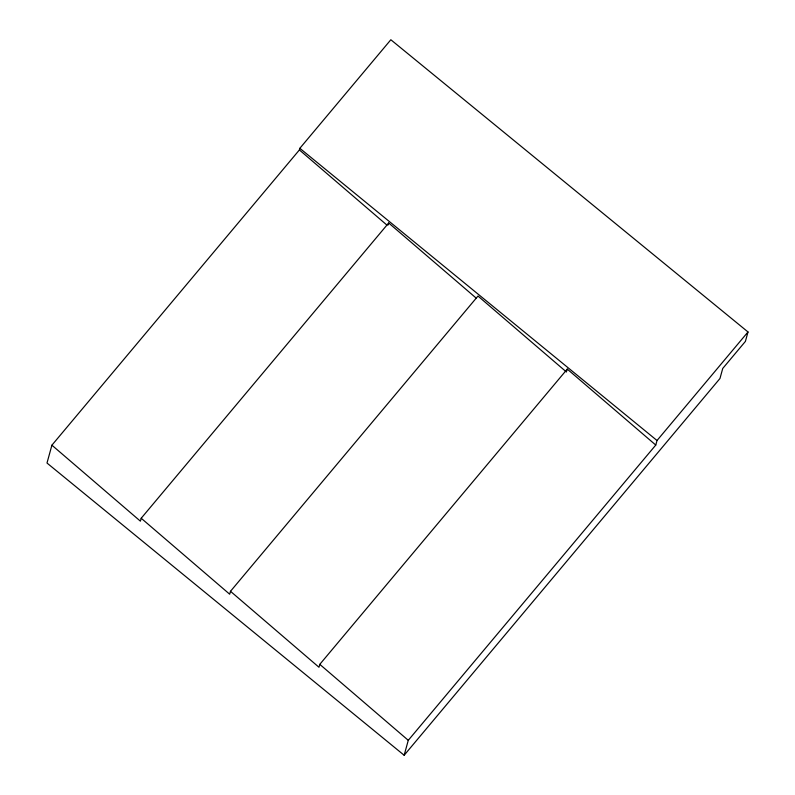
<?xml version="1.0" encoding="UTF-8"?>
<svg xmlns="http://www.w3.org/2000/svg" width="795" height="795" viewBox="0 0 795 795"><rect width="100%" height="100%" fill="white"/><g stroke="black" fill="none" stroke-linecap="round" stroke-linejoin="round"><path stroke-width="1.19" d="M51.904 445.19L46.994 463.038L404.158 755.25L719.972 378.49L722.735 368.453L745.402 341.403L748.006 331.962L390.842 39.75L299.844 148.307L299.397 149.937L51.904 445.19L140.397 521.162L141.202 518.251L388.685 222.988L476.235 298.155M566.467 372.01L477.984 296.048L230.49 591.301L229.685 594.213L141.202 518.251M388.149 224.935L388.685 222.988M404.158 755.25L408.272 740.314L655.766 445.061L567.272 369.099L319.789 664.352L318.984 667.263L230.49 591.301M566.736 371.036L567.272 369.099M655.766 445.061L657.018 440.51L748.006 331.962M299.844 148.307L657.018 440.51M299.397 149.937L386.946 225.104M319.789 664.352L408.272 740.314"/></g></svg>
